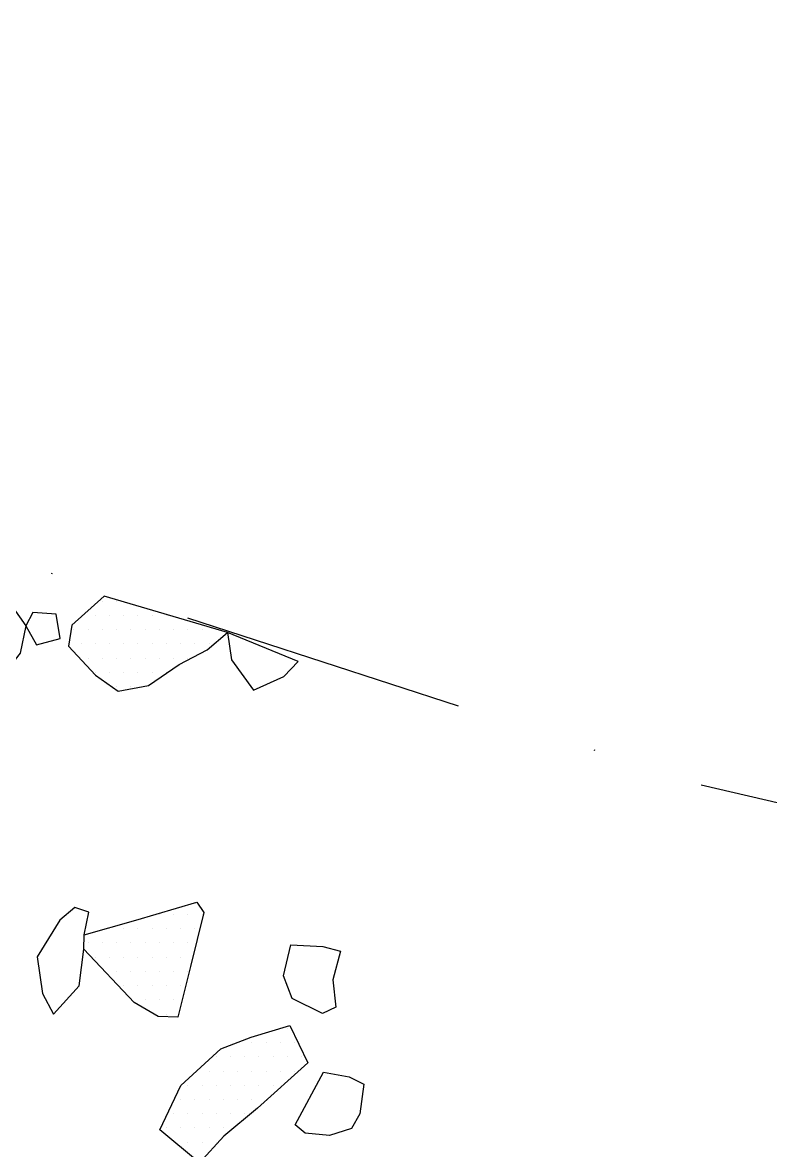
# Model space of a CAD drawing. Header units: metres. Extents: x -898 to -482, y -1736 to -1404.
# Drawn here: x -709.5 to -643.8, y -1503.2 to -1404.2 of the extents above; entities that cross this region are included whole.
import ezdxf

# ---------------------------------------------------------------- set-up
doc = ezdxf.new("R2010")
doc.units = ezdxf.units.M
doc.header["$LTSCALE"] = 25
doc.header["$MEASUREMENT"] = 0
doc.linetypes.add('STRICHPUNKTX2', pattern=[2, 1, -0.5, 0, -0.5])
doc.layers.get('0').update_dxf_attribs({"linetype": 'CONTINUOUS'})
for name, color, linetype in [('GRABUNGSGRENZE', 3, 'STRICHPUNKTX2'), ('STEINE', 4, 'CONTINUOUS'), ('STEINESCHRAFF', 4, 'CONTINUOUS')]:
    doc.layers.add(name, color=color, linetype=linetype)

# ---------------------------------------------------------------- blocks, each defined once
blk = doc.blocks.new('*X7')
at = {"color": 0}
for p, q in [((-702.5, -1455), (-702.5, -1455)), ((-701.25, -1455), (-701.25, -1455)), ((-703.125, -1456.25), (-703.125, -1456.25)), ((-701.875, -1456.25), (-701.875, -1456.25)), ((-700.625, -1456.25), (-700.625, -1456.25)), ((-699.375, -1456.25), (-699.375, -1456.25)), ((-698.125, -1456.25), (-698.125, -1456.25)), ((-696.875, -1456.25), (-696.875, -1456.25)), ((-705, -1457.5), (-705, -1457.5)), ((-703.75, -1457.5), (-703.75, -1457.5)), ((-702.5, -1457.5), (-702.5, -1457.5)), ((-701.25, -1457.5), (-701.25, -1457.5)), ((-700, -1457.5), (-700, -1457.5)), ((-698.75, -1457.5), (-698.75, -1457.5)), ((-697.5, -1457.5), (-697.5, -1457.5)), ((-696.25, -1457.5), (-696.25, -1457.5)), ((-695, -1457.5), (-695, -1457.5)), ((-693.75, -1457.5), (-693.75, -1457.5)), ((-692.5, -1457.5), (-692.5, -1457.5)), ((-704.375, -1458.75), (-704.375, -1458.75)), ((-703.125, -1458.75), (-703.125, -1458.75)), ((-701.875, -1458.75), (-701.875, -1458.75)), ((-700.625, -1458.75), (-700.625, -1458.75)), ((-699.375, -1458.75), (-699.375, -1458.75)), ((-698.125, -1458.75), (-698.125, -1458.75)), ((-696.875, -1458.75), (-696.875, -1458.75)), ((-695.625, -1458.75), (-695.625, -1458.75)), ((-694.375, -1458.75), (-694.375, -1458.75)), ((-693.125, -1458.75), (-693.125, -1458.75)), ((-703.75, -1460), (-703.75, -1460)), ((-702.5, -1460), (-702.5, -1460)), ((-701.25, -1460), (-701.25, -1460)), ((-700, -1460), (-700, -1460)), ((-698.75, -1460), (-698.75, -1460)), ((-697.5, -1460), (-697.5, -1460)), ((-696.25, -1460), (-696.25, -1460)), ((-695, -1460), (-695, -1460)), ((-703.125, -1461.25), (-703.125, -1461.25)), ((-701.875, -1461.25), (-701.875, -1461.25)), ((-700.625, -1461.25), (-700.625, -1461.25)), ((-699.375, -1461.25), (-699.375, -1461.25)), ((-698.125, -1461.25), (-698.125, -1461.25)), ((-696.875, -1461.25), (-696.875, -1461.25)), ((-701.25, -1462.5), (-701.25, -1462.5)), ((-700, -1462.5), (-700, -1462.5)), ((-697.5, -1482.5), (-697.5, -1482.5)), ((-696.25, -1482.5), (-696.25, -1482.5)), ((-695, -1482.5), (-695, -1482.5)), ((-693.75, -1482.5), (-693.75, -1482.5)), ((-701.875, -1483.75), (-701.875, -1483.75)), ((-700.625, -1483.75), (-700.625, -1483.75)), ((-699.375, -1483.75), (-699.375, -1483.75)), ((-698.125, -1483.75), (-698.125, -1483.75)), ((-696.875, -1483.75), (-696.875, -1483.75)), ((-695.625, -1483.75), (-695.625, -1483.75)), ((-694.375, -1483.75), (-694.375, -1483.75)), ((-703.75, -1485), (-703.75, -1485)), ((-702.5, -1485), (-702.5, -1485)), ((-701.25, -1485), (-701.25, -1485)), ((-700, -1485), (-700, -1485)), ((-698.75, -1485), (-698.75, -1485)), ((-697.5, -1485), (-697.5, -1485)), ((-696.25, -1485), (-696.25, -1485)), ((-695, -1485), (-695, -1485)), ((-703.125, -1486.25), (-703.125, -1486.25)), ((-701.875, -1486.25), (-701.875, -1486.25)), ((-700.625, -1486.25), (-700.625, -1486.25)), ((-699.375, -1486.25), (-699.375, -1486.25)), ((-698.125, -1486.25), (-698.125, -1486.25)), ((-696.875, -1486.25), (-696.875, -1486.25)), ((-695.625, -1486.25), (-695.625, -1486.25)), ((-701.25, -1487.5), (-701.25, -1487.5)), ((-700, -1487.5), (-700, -1487.5)), ((-698.75, -1487.5), (-698.75, -1487.5)), ((-697.5, -1487.5), (-697.5, -1487.5)), ((-696.25, -1487.5), (-696.25, -1487.5)), ((-695, -1487.5), (-695, -1487.5)), ((-700.625, -1488.75), (-700.625, -1488.75)), ((-699.375, -1488.75), (-699.375, -1488.75)), ((-698.125, -1488.75), (-698.125, -1488.75)), ((-696.875, -1488.75), (-696.875, -1488.75)), ((-695.625, -1488.75), (-695.625, -1488.75)), ((-698.75, -1490), (-698.75, -1490)), ((-697.5, -1490), (-697.5, -1490)), ((-696.25, -1490), (-696.25, -1490)), ((-696.875, -1491.25), (-696.875, -1491.25)), ((-686.25, -1492.5), (-686.25, -1492.5)), ((-690.625, -1493.75), (-690.625, -1493.75)), ((-689.375, -1493.75), (-689.375, -1493.75)), ((-688.125, -1493.75), (-688.125, -1493.75)), ((-686.875, -1493.75), (-686.875, -1493.75)), ((-685.625, -1493.75), (-685.625, -1493.75)), ((-692.5, -1495), (-692.5, -1495)), ((-691.25, -1495), (-691.25, -1495)), ((-690, -1495), (-690, -1495)), ((-688.75, -1495), (-688.75, -1495)), ((-687.5, -1495), (-687.5, -1495)), ((-686.25, -1495), (-686.25, -1495)), ((-685, -1495), (-685, -1495)), ((-693.125, -1496.25), (-693.125, -1496.25)), ((-691.875, -1496.25), (-691.875, -1496.25)), ((-690.625, -1496.25), (-690.625, -1496.25)), ((-689.375, -1496.25), (-689.375, -1496.25)), ((-688.125, -1496.25), (-688.125, -1496.25)), ((-686.875, -1496.25), (-686.875, -1496.25)), ((-685.625, -1496.25), (-685.625, -1496.25)), ((-695, -1497.5), (-695, -1497.5)), ((-693.75, -1497.5), (-693.75, -1497.5)), ((-692.5, -1497.5), (-692.5, -1497.5)), ((-691.25, -1497.5), (-691.25, -1497.5)), ((-690, -1497.5), (-690, -1497.5)), ((-688.75, -1497.5), (-688.75, -1497.5)), ((-687.5, -1497.5), (-687.5, -1497.5)), ((-695.625, -1498.75), (-695.625, -1498.75)), ((-694.375, -1498.75), (-694.375, -1498.75)), ((-693.125, -1498.75), (-693.125, -1498.75)), ((-691.875, -1498.75), (-691.875, -1498.75)), ((-690.625, -1498.75), (-690.625, -1498.75)), ((-689.375, -1498.75), (-689.375, -1498.75)), ((-688.125, -1498.75), (-688.125, -1498.75)), ((-696.25, -1500), (-696.25, -1500)), ((-695, -1500), (-695, -1500)), ((-693.75, -1500), (-693.75, -1500)), ((-692.5, -1500), (-692.5, -1500)), ((-691.25, -1500), (-691.25, -1500)), ((-690, -1500), (-690, -1500)), ((-696.875, -1501.25), (-696.875, -1501.25)), ((-695.625, -1501.25), (-695.625, -1501.25)), ((-694.375, -1501.25), (-694.375, -1501.25)), ((-693.125, -1501.25), (-693.125, -1501.25)), ((-691.875, -1501.25), (-691.875, -1501.25)), ((-695, -1502.5), (-695, -1502.5)), ((-693.75, -1502.5), (-693.75, -1502.5)), ((-692.5, -1502.5), (-692.5, -1502.5))]:
    blk.add_line(p, q, dxfattribs=at)

msp = doc.modelspace()

# ---------------------------------------------------------------- linework, layer by layer
at = {"layer": 'GRABUNGSGRENZE', "flags": 128}
for points in [[(-890.613, -1700.201), (-894.954, -1638.726), (-894.881, -1608.954), (-894.179, -1543.396), (-897.927, -1515.311), (-896.599, -1464.535), (-891.355, -1404.223), (-837.161, -1408.555), (-774.947, -1430.467), (-649.91, -1471.13)], [(-649.91, -1471.13), (-622.222, -1477.573), (-588.982, -1487.61), (-567.368, -1492.672), (-493.486, -1520.684), (-492.975, -1585.502), (-487.65, -1633.903), (-481.893, -1697.948), (-495.853, -1699.295), (-507.979, -1700.639), (-515.618, -1703.811), (-515.302, -1709.874), (-515.302, -1709.874), (-511.698, -1733.564), (-557.048, -1734.91), (-650.677, -1735.045)]]:
    msp.add_lwpolyline(points, dxfattribs=at)
at = {"layer": 'STEINE'}
for points in [[(-717.925, -1460.592), (-717.52, -1457.431), (-718.085, -1453.149), (-718.545, -1451.722), (-716.71, -1451.262), (-713.956, -1452.279), (-711.099, -1454.519), (-709.211, -1457.168), (-709.718, -1459.565), (-710.584, -1460.687), (-713.336, -1461.148), (-717.925, -1460.592)], [(-691.521, -1457.763), (-702.331, -1454.562), (-705.183, -1457.113), (-705.488, -1458.949), (-703.089, -1461.495), (-701.1, -1462.921), (-698.449, -1462.409), (-695.749, -1460.571), (-693.303, -1459.294), (-691.521, -1457.763)], [(-706.561, -1456.146), (-708.6, -1455.995), (-709.211, -1457.168), (-708.291, -1458.849), (-706.202, -1458.287), (-706.561, -1456.146)], [(-691.521, -1457.763), (-691.162, -1460.159), (-689.222, -1462.808), (-686.572, -1461.632), (-685.299, -1460.306), (-691.521, -1457.763)], [(-704.087, -1484.284), (-703.681, -1482.295), (-704.905, -1481.888), (-706.229, -1483.011), (-708.214, -1486.225), (-707.752, -1489.436), (-706.782, -1491.27), (-704.541, -1488.77), (-704.137, -1485.558)], [(-704.087, -1484.284), (-699.551, -1483.005), (-694.2, -1481.419), (-693.587, -1482.336), (-694.755, -1487.078), (-695.873, -1491.515), (-697.606, -1491.465), (-699.697, -1490.244), (-704.137, -1485.558), (-704.087, -1484.284)], [(-686.598, -1487.886), (-685.938, -1485.184), (-683.134, -1485.334), (-681.604, -1485.74), (-682.265, -1488.239), (-682.007, -1490.635), (-683.179, -1491.197), (-685.831, -1489.874), (-686.598, -1487.886)], [(-693.974, -1504.308), (-697.443, -1501.406), (-695.612, -1497.53), (-692.097, -1494.315), (-689.448, -1493.293), (-686.033, -1492.27), (-684.45, -1495.531), (-688.881, -1499.511), (-691.835, -1501.961), (-693.974, -1504.308)], [(-685.566, -1500.987), (-683.072, -1496.345), (-680.829, -1496.751), (-679.554, -1497.412), (-679.908, -1500.013), (-680.621, -1501.288), (-682.557, -1501.901), (-684.699, -1501.7), (-685.566, -1500.987)]]:
    msp.add_lwpolyline(points, dxfattribs=at)

# ---------------------------------------------------------------- block references
at = {"layer": 'STEINESCHRAFF'}
msp.add_blockref('*X7', (0, 0), dxfattribs=at)

doc.saveas('drawing.dxf')
